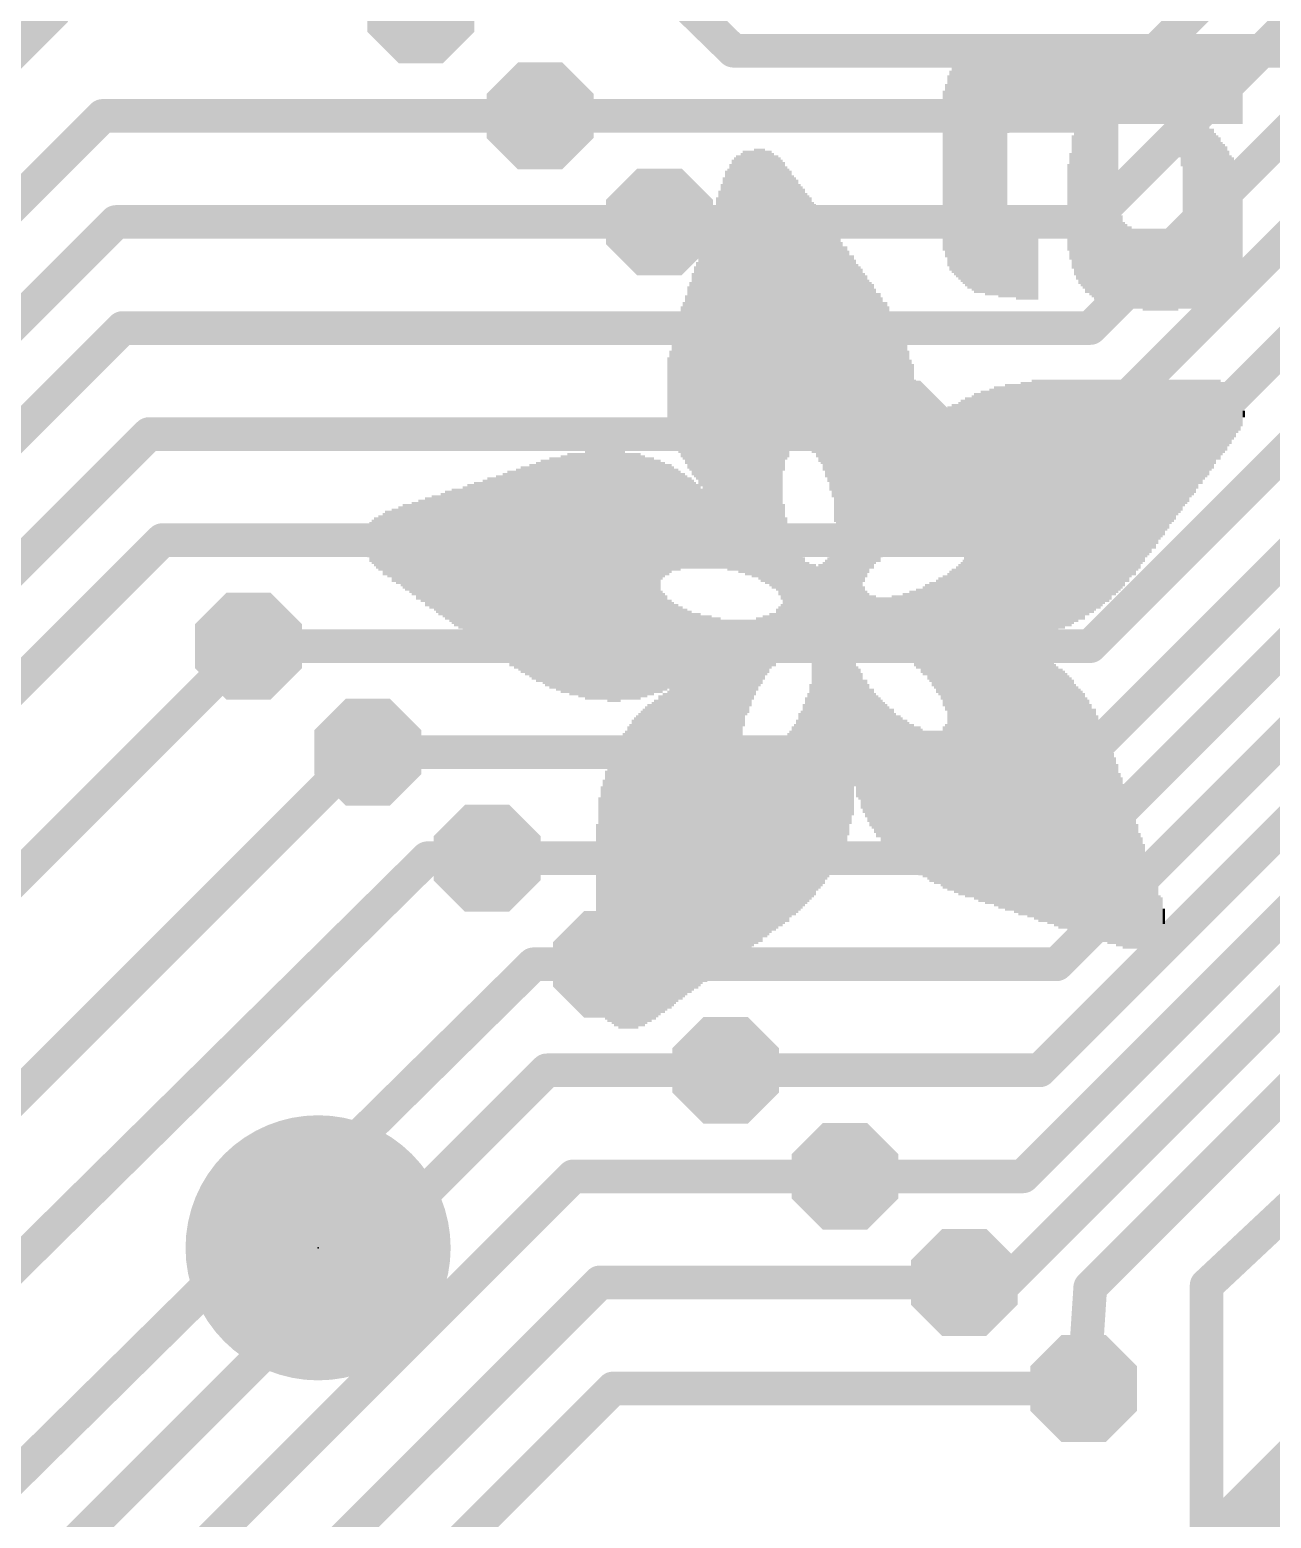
# Model space of a CAD drawing. Extents: x -30 to 79, y -8 to 63.
# Drawn here: x 43.7 to 53.07, y 12.72 to 23.95 of the extents above; entities that cross this region are included whole.
import ezdxf

# ---------------------------------------------------------------- set-up
doc = ezdxf.new("R2010")
doc.units = 0
for name, color, linetype in [('1', 12, 'CONTINUOUS'), ('16', 132, 'CONTINUOUS'), ('18', 3, 'CONTINUOUS'), ('21', 40, 'CONTINUOUS'), ('23', 40, 'CONTINUOUS'), ('39', 12, 'CONTINUOUS'), ('41', 12, 'CONTINUOUS')]:
    doc.layers.add(name, color=color, linetype=linetype)

# ---------------------------------------------------------------- blocks, each defined once
blk = doc.blocks.new('PIE')
at = {"const_width": 0.5}
blk.add_lwpolyline([(0, -0.25, 1), (0, 0.25, 1), (0, -0.25)], format="xyb", dxfattribs=at)
blk = doc.blocks.new('RECT')
blk.add_solid([(-0.5, -0.5), (0.5, -0.5), (-0.5, 0.5), (0.5, 0.5)])
blk = doc.blocks.new('OCTAGONV')
at = {"const_width": 0.5}
blk.add_lwpolyline([(-0.25, -0.1036), (-0.25, 0.1036), (-0.1036, 0.25), (0.1036, 0.25), (0.25, 0.1036), (0.25, -0.1036), (0.1036, -0.25), (-0.1036, -0.25), (-0.25, -0.1036), (-0.25, 0.1036)], dxfattribs=at)

msp = doc.modelspace()

# ---------------------------------------------------------------- linework, layer by layer
at = {"layer": '1', "const_width": 0.254}
for points in [[(51.7, 23.3), (55.2, 26.8)], [(51.7, 22.5), (55.5, 26.3)], [(51.7, 21.7), (55.8, 25.8)], [(51.7, 20.9), (56.1, 25.3)], [(51.7, 20.1), (56.4, 24.8)], [(51.7, 19.3), (56.7, 24.3)], [(51.7, 18.5), (57, 23.8)], [(47.55, 23.3), (51.7, 23.3)], [(51.573, 17.7), (57.173, 23.3)], [(51.446, 16.9), (57.346, 22.8)], [(48.45, 22.5), (51.7, 22.5)], [(51.319, 16.1), (57.519, 22.3)], [(51.192, 15.3), (57.692, 21.8)], [(49.35, 21.7), (51.7, 21.7)], [(51.065, 14.5), (57.865, 21.3)], [(50.25, 20.9), (51.7, 20.9)], [(51.7, 14.462), (58.038, 20.8)], [(51.15, 20.1), (51.7, 20.1)], [(45.35, 19.3), (51.7, 19.3)], [(46.25, 18.5), (51.7, 18.5)], [(47.15, 17.7), (51.573, 17.7)], [(48.05, 16.9), (51.446, 16.9)], [(54.61, 16.383), (52.578, 14.478)], [(48.95, 16.1), (51.319, 16.1)], [(49.85, 15.3), (51.192, 15.3)], [(50.75, 14.5), (51.065, 14.5)], [(52.578, 14.478), (52.578, 12.446)], [(51.65, 13.7), (51.7, 14.462)]]:
    msp.add_lwpolyline(points, dxfattribs=at)
at = {"layer": '1', "const_width": 0.127}
for points in [[(47.55, 23.3635, 1), (47.55, 23.2365)], [(51.6551, 23.3449, 1), (51.7449, 23.2551)], [(51.7, 23.2365, 1), (51.7, 23.3635)], [(48.45, 22.5635, 1), (48.45, 22.4365)], [(51.6551, 22.5449, 1), (51.7449, 22.4551)], [(51.7, 22.4365, 1), (51.7, 22.5635)], [(49.35, 21.7635, 1), (49.35, 21.6365)], [(51.6551, 21.7449, 1), (51.7449, 21.6551)], [(51.7, 21.6365, 1), (51.7, 21.7635)], [(50.25, 20.9635, 1), (50.25, 20.8365)], [(51.6551, 20.9449, 1), (51.7449, 20.8551)], [(51.7, 20.8365, 1), (51.7, 20.9635)], [(51.15, 20.1635, 1), (51.15, 20.0365)], [(51.7, 20.0365, 1), (51.7, 20.1635)], [(51.6551, 20.1449, 1), (51.7449, 20.0551)], [(45.35, 19.3635, 1), (45.35, 19.2365)], [(51.7, 19.2365, 1), (51.7, 19.3635)], [(51.6551, 19.3449, 1), (51.7449, 19.2551)], [(46.25, 18.5635, 1), (46.25, 18.4365)], [(51.6551, 18.5449, 1), (51.7449, 18.4551)], [(51.7, 18.4365, 1), (51.7, 18.5635)], [(47.15, 17.7635, 1), (47.15, 17.6365)], [(51.5281, 17.7449, 1), (51.6179, 17.6551)], [(51.573, 17.6365, 1), (51.573, 17.7635)], [(48.05, 16.9635, 1), (48.05, 16.8365)], [(51.4011, 16.9449, 1), (51.4909, 16.8551)], [(51.446, 16.8365, 1), (51.446, 16.9635)], [(48.95, 16.1635, 1), (48.95, 16.0365)], [(51.2741, 16.1449, 1), (51.3639, 16.0551)], [(51.319, 16.0365, 1), (51.319, 16.1635)], [(49.85, 15.3635, 1), (49.85, 15.2365)], [(51.1471, 15.3449, 1), (51.2369, 15.2551)], [(51.192, 15.2365, 1), (51.192, 15.3635)], [(50.75, 14.5635, 1), (50.75, 14.4365)], [(51.0201, 14.5449, 1), (51.1099, 14.4551)], [(51.065, 14.4365, 1), (51.065, 14.5635)], [(52.6415, 14.478, 1), (52.5145, 14.478)], [(51.6551, 14.5069, 1), (51.7449, 14.4171)], [(51.7634, 14.4578, 1), (51.6366, 14.4662)], [(52.5346, 14.5243, 1), (52.6214, 14.4317)], [(51.5866, 13.7042, 1), (51.7134, 13.6958)]]:
    msp.add_lwpolyline(points, format="xyb", dxfattribs=at)
at = {"layer": '16'}
for points, const_width in [([(44.8, 27.9), (49.008, 23.792)], 0.254), ([(35.8, 16), (43.9, 24.1)], 0.254), ([(49.008, 23.792), (53.908, 23.792)], 0.254), ([(36.9, 15.95), (44.25, 23.3)], 0.254), ([(44.25, 23.3), (47.55, 23.3)], 0.254), ([(38.2, 16.35), (44.35, 22.5)], 0.254), ([(44.35, 22.5), (48.45, 22.5)], 0.254), ([(39.05, 16.35), (44.4, 21.7)], 0.254), ([(44.4, 21.7), (49.35, 21.7)], 0.254), ([(39.9, 16.2), (44.6, 20.9)], 0.254), ([(44.6, 20.9), (50.25, 20.9)], 0.254), ([(40.75, 16.15), (44.7, 20.1)], 0.254), ([(44.7, 20.1), (51.15, 20.1)], 0.254), ([(41.7, 15.65), (45.35, 19.3)], 0.254), ([(41.55, 13.85), (46.2, 18.5)], 0.254), ([(46.2, 18.5), (46.25, 18.5)], 0.254), ([(42.3, 13.35), (46.7, 17.7)], 0.254), ([(46.7, 17.7), (47.15, 17.7)], 0.254), ([(43.4, 12.85), (47.5, 16.9)], 0.254), ([(47.5, 16.9), (48.05, 16.9)], 0.254), ([(43.85, 12.35), (47.6, 16.1)], 0.254), ([(47.6, 16.1), (48.95, 16.1)], 0.254), ([(52.324, 12.065), (56.086, 15.827)], 0.6096), ([(44.35, 11.85), (47.8, 15.3)], 0.254), ([(47.8, 15.3), (49.85, 15.3)], 0.254), ([(44.85, 11.35), (48, 14.5)], 0.254), ([(48, 14.5), (50.75, 14.5)], 0.254), ([(45.25, 10.85), (48.1, 13.7)], 0.254), ([(48.1, 13.7), (51.65, 13.7)], 0.254)]:
    msp.add_lwpolyline(points, dxfattribs=dict(at, const_width=const_width))
at = {"layer": '16', "const_width": 0.127}
for points in [[(49.008, 23.8555, 1), (49.008, 23.7285)], [(48.9636, 23.7466, 1), (49.0524, 23.8374)], [(44.25, 23.3635, 1), (44.25, 23.2365)], [(44.2949, 23.2551, 1), (44.2051, 23.3449)], [(47.55, 23.2365, 1), (47.55, 23.3635)], [(44.35, 22.5635, 1), (44.35, 22.4365)], [(44.3949, 22.4551, 1), (44.3051, 22.5449)], [(48.45, 22.4365, 1), (48.45, 22.5635)], [(44.4, 21.7635, 1), (44.4, 21.6365)], [(44.4449, 21.6551, 1), (44.3551, 21.7449)], [(49.35, 21.6365, 1), (49.35, 21.7635)], [(44.6, 20.9635, 1), (44.6, 20.8365)], [(44.6449, 20.8551, 1), (44.5551, 20.9449)], [(50.25, 20.8365, 1), (50.25, 20.9635)], [(44.7, 20.1635, 1), (44.7, 20.0365)], [(44.7449, 20.0551, 1), (44.6551, 20.1449)], [(51.15, 20.0365, 1), (51.15, 20.1635)], [(45.3949, 19.2551, 1), (45.3051, 19.3449)], [(46.2, 18.5635, 1), (46.2, 18.4365)], [(46.2449, 18.4551, 1), (46.1551, 18.5449)], [(46.25, 18.4365, 1), (46.25, 18.5635)], [(46.7, 17.7635, 1), (46.7, 17.6365)], [(46.7446, 17.6548, 1), (46.6554, 17.7452)], [(47.15, 17.6365, 1), (47.15, 17.7635)], [(47.5, 16.9635, 1), (47.5, 16.8365)], [(47.5446, 16.8548, 1), (47.4554, 16.9452)], [(48.05, 16.8365, 1), (48.05, 16.9635)], [(47.6, 16.1635, 1), (47.6, 16.0365)], [(47.6449, 16.0551, 1), (47.5551, 16.1449)], [(48.95, 16.0365, 1), (48.95, 16.1635)], [(47.8, 15.3635, 1), (47.8, 15.2365)], [(47.8449, 15.2551, 1), (47.7551, 15.3449)], [(49.85, 15.2365, 1), (49.85, 15.3635)], [(48, 14.5635, 1), (48, 14.4365)], [(48.0449, 14.4551, 1), (47.9551, 14.5449)], [(50.75, 14.4365, 1), (50.75, 14.5635)], [(48.1, 13.7635, 1), (48.1, 13.6365)], [(48.1449, 13.6551, 1), (48.0551, 13.7449)], [(51.65, 13.6365, 1), (51.65, 13.7635)]]:
    msp.add_lwpolyline(points, format="xyb", dxfattribs=at)
at = {"layer": '23'}
msp.add_point((45.875, 14.761), dxfattribs=at)
at = {"layer": '39'}
for points, const_width in [([(45.875, 15.511, 0.4142), (45.125, 14.761)], 0.5), ([(46.625, 14.761, 0.4142), (45.875, 15.511)], 0.5), ([(45.875, 15.636, 1), (45.875, 15.386)], 0.25), ([(45.875, 15.386, 1), (45.875, 15.636)], 0.25), ([(45.125, 14.761, 0.4142), (45.875, 14.011)], 0.5), ([(45.25, 14.761, 1), (45, 14.761)], 0.25), ([(45.875, 14.011, 0.4142), (46.625, 14.761)], 0.5), ([(46.75, 14.761, 1), (46.5, 14.761)], 0.25), ([(45, 14.761, 1), (45.25, 14.761)], 0.25), ([(46.5, 14.761, 1), (46.75, 14.761)], 0.25), ([(45.875, 14.136, 1), (45.875, 13.886)], 0.25), ([(45.875, 13.886, 1), (45.875, 14.136)], 0.25)]:
    msp.add_lwpolyline(points, format="xyb", dxfattribs=dict(at, const_width=const_width))
at = {"layer": '41'}
for points, const_width in [([(45.875, 15.511, 0.4142), (45.125, 14.761)], 0.5), ([(46.625, 14.761, 0.4142), (45.875, 15.511)], 0.5), ([(45.875, 15.636, 1), (45.875, 15.386)], 0.25), ([(45.875, 15.386, 1), (45.875, 15.636)], 0.25), ([(45.125, 14.761, 0.4142), (45.875, 14.011)], 0.5), ([(45.25, 14.761, 1), (45, 14.761)], 0.25), ([(45.875, 14.011, 0.4142), (46.625, 14.761)], 0.5), ([(46.75, 14.761, 1), (46.5, 14.761)], 0.25), ([(45, 14.761, 1), (45.25, 14.761)], 0.25), ([(46.5, 14.761, 1), (46.75, 14.761)], 0.25), ([(45.875, 14.136, 1), (45.875, 13.886)], 0.25), ([(45.875, 13.886, 1), (45.875, 14.136)], 0.25)]:
    msp.add_lwpolyline(points, format="xyb", dxfattribs=dict(at, const_width=const_width))

# ---------------------------------------------------------------- block references
at = {"layer": '1'}
msp.add_blockref('PIE', (45.875, 14.761), dxfattribs=at)
at = {"layer": '18', "xscale": 0.8064, "yscale": 0.8064}
for p in [(46.65, 24.1), (46.65, 24.1), (47.55, 23.3), (47.55, 23.3), (48.45, 22.5), (48.45, 22.5), (49.35, 21.7), (49.35, 21.7), (50.25, 20.9), (50.25, 20.9), (51.15, 20.1), (51.15, 20.1), (45.35, 19.3), (45.35, 19.3), (46.25, 18.5), (46.25, 18.5), (47.15, 17.7), (47.15, 17.7), (48.05, 16.9), (48.05, 16.9), (48.95, 16.1), (48.95, 16.1), (49.85, 15.3), (49.85, 15.3), (50.75, 14.5), (50.75, 14.5), (51.65, 13.7), (51.65, 13.7)]:
    msp.add_blockref('OCTAGONV', p, dxfattribs=at)
at = {"layer": '21', "rotation": 90}
for p, xscale, yscale in [((50.8137, 22.8946), 1.8273, 0.0168), ((50.8305, 22.8945), 1.8608, 0.0168), ((50.8473, 22.8945), 1.8608, 0.0167), ((50.864, 22.8945), 1.8608, 0.0168), ((50.8808, 22.8945), 1.8608, 0.0168), ((50.8976, 22.9029), 1.8776, 0.0167), ((50.9143, 22.8946), 1.8943, 0.0168), ((50.931, 22.8946), 1.8943, 0.0167), ((50.9478, 22.8946), 1.8943, 0.0168), ((50.9646, 22.8946), 1.8943, 0.0168), ((50.9813, 22.8946), 1.8943, 0.0167), ((50.9981, 22.8946), 1.8943, 0.0168), ((51.0149, 22.8946), 1.9279, 0.0168), ((51.0316, 22.8946), 1.9279, 0.0167), ((51.0484, 22.8946), 1.9279, 0.0168), ((51.0652, 22.8946), 1.9279, 0.0168), ((51.0819, 23.5149), 0.6873, 0.0167), ((51.0987, 23.5232), 0.6706, 0.0168), ((51.1155, 23.5316), 0.6538, 0.0167), ((51.1322, 23.54), 0.6705, 0.0168), ((51.149, 23.54), 0.6705, 0.0168), ((51.1658, 23.5483), 0.6538, 0.0167), ((51.1825, 23.5483), 0.6538, 0.0168), ((51.1993, 23.5483), 0.6538, 0.0168), ((51.2161, 23.5483), 0.6538, 0.0167), ((51.2328, 23.5567), 0.637, 0.0168), ((51.2496, 23.5567), 0.637, 0.0168), ((51.2664, 23.5567), 0.637, 0.0167), ((51.2831, 23.5567), 0.637, 0.0168), ((51.2999, 23.5567), 0.637, 0.0168), ((51.3167, 23.5567), 0.637, 0.0167), ((51.3334, 23.5567), 0.637, 0.0168), ((51.3501, 23.5567), 0.637, 0.0167), ((51.3669, 23.5567), 0.637, 0.0168), ((51.3837, 23.5567), 0.637, 0.0168), ((51.4004, 23.5567), 0.637, 0.0167), ((51.4172, 23.5567), 0.637, 0.0168), ((51.434, 23.5567), 0.637, 0.0168), ((51.4507, 23.5567), 0.637, 0.0167), ((51.4675, 23.5567), 0.637, 0.0168), ((51.4843, 23.5567), 0.637, 0.0168), ((51.501, 23.5567), 0.637, 0.0167), ((51.5178, 23.5567), 0.637, 0.0168), ((51.5346, 23.5567), 0.637, 0.0167), ((51.5513, 23.5567), 0.637, 0.0168), ((51.5681, 23.5567), 0.637, 0.0168), ((51.5849, 22.9868), 1.7769, 0.0167), ((51.6016, 22.97), 1.8105, 0.0168), ((51.6184, 22.9532), 1.844, 0.0168), ((51.6352, 22.9448), 1.8608, 0.0167), ((51.6519, 22.9365), 1.8775, 0.0168), ((51.6687, 22.9197), 1.9111, 0.0168), ((51.6855, 22.9197), 1.9111, 0.0167), ((51.7022, 22.9113), 1.9278, 0.0168), ((51.719, 22.9029), 1.9446, 0.0168), ((51.7358, 22.8946), 1.9613, 0.0167), ((51.7525, 22.8946), 1.9613, 0.0168), ((51.7692, 22.8862), 1.9781, 0.0167), ((51.786, 22.8862), 1.9781, 0.0168), ((51.8028, 22.8862), 1.9781, 0.0168), ((51.8195, 22.8778), 1.9949, 0.0167), ((51.8363, 22.8778), 1.9949, 0.0168), ((51.8531, 22.8694), 2.0116, 0.0168), ((51.8698, 22.8694), 2.0116, 0.0167), ((51.8866, 22.8694), 2.0116, 0.0168), ((51.9034, 22.8694), 2.0116, 0.0168), ((51.9201, 23.5567), 0.637, 0.0167), ((51.9369, 23.5567), 0.637, 0.0168), ((51.9537, 23.5567), 0.637, 0.0167), ((51.9704, 23.5567), 0.637, 0.0168), ((51.9872, 23.5567), 0.637, 0.0168), ((52.004, 23.5567), 0.637, 0.0167), ((52.0207, 23.5567), 0.637, 0.0168), ((52.0375, 23.5567), 0.637, 0.0168), ((52.0543, 23.5567), 0.637, 0.0167), ((52.071, 23.5567), 0.637, 0.0168), ((52.0878, 23.5567), 0.637, 0.0168), ((52.1046, 23.5567), 0.637, 0.0167), ((52.1213, 23.5567), 0.637, 0.0168), ((52.1381, 23.5567), 0.637, 0.0168), ((52.1549, 23.5567), 0.637, 0.0167), ((52.1716, 23.5567), 0.637, 0.0168), ((52.1883, 23.5567), 0.637, 0.0167), ((52.2051, 23.5567), 0.637, 0.0168), ((52.2219, 23.5567), 0.637, 0.0168), ((52.2386, 23.5567), 0.637, 0.0167), ((52.2554, 23.5567), 0.637, 0.0168), ((52.2722, 23.5567), 0.637, 0.0168), ((52.2889, 23.54), 0.6705, 0.0167), ((52.3057, 23.5232), 0.704, 0.0168), ((52.3225, 23.4981), 0.7543, 0.0168), ((52.3392, 23.4897), 0.7711, 0.0167), ((52.356, 23.4645), 0.8214, 0.0168), ((52.3728, 23.431), 0.8885, 0.0167), ((52.3895, 23.3975), 0.9555, 0.0168), ((52.4063, 22.861), 2.0284, 0.0168), ((52.4231, 22.861), 2.0284, 0.0167), ((52.4398, 22.861), 2.0284, 0.0168), ((52.4566, 22.861), 2.0284, 0.0168), ((52.4734, 22.861), 2.0284, 0.0167), ((52.4901, 22.861), 2.0284, 0.0168), ((52.5069, 22.861), 2.0284, 0.0168), ((52.5237, 22.8694), 2.0116, 0.0167), ((52.5404, 22.8694), 2.0116, 0.0168), ((52.5572, 22.8694), 2.0116, 0.0168), ((52.574, 22.8694), 2.0116, 0.0167), ((52.5907, 22.8694), 2.0116, 0.0168), ((52.6075, 23.5567), 0.637, 0.0167), ((52.6242, 23.5567), 0.637, 0.0168), ((52.641, 23.5567), 0.637, 0.0168), ((52.6578, 23.5567), 0.637, 0.0167), ((52.6745, 23.5567), 0.637, 0.0168), ((52.6913, 23.5567), 0.637, 0.0168), ((52.7081, 23.5567), 0.637, 0.0167), ((52.7248, 23.5567), 0.637, 0.0168), ((52.7416, 23.5567), 0.637, 0.0168), ((52.7584, 23.5567), 0.637, 0.0167), ((52.7751, 23.5567), 0.637, 0.0168), ((52.7919, 23.5567), 0.637, 0.0167), ((52.8086, 23.5567), 0.637, 0.0168), ((52.8254, 23.5567), 0.637, 0.0168), ((52.8422, 23.5567), 0.637, 0.0167), ((50.6964, 22.8946), 1.6261, 0.0167), ((50.7131, 22.8946), 1.6597, 0.0168), ((50.7299, 22.8946), 1.6931, 0.0168), ((50.7467, 22.8946), 1.7267, 0.0167), ((50.7634, 22.8946), 1.7603, 0.0168), ((50.7802, 22.8946), 1.7937, 0.0168), ((50.797, 22.8946), 1.7937, 0.0167), ((50.6293, 22.8862), 1.4417, 0.0168), ((50.6461, 22.8862), 1.5087, 0.0168), ((50.6629, 22.8946), 1.5591, 0.0167), ((50.6796, 22.8946), 1.5925, 0.0168), ((50.5958, 22.8862), 1.207, 0.0168), ((50.6126, 22.8862), 1.3076, 0.0167), ((51.5681, 22.6515), 1.0059, 0.0168), ((52.6075, 22.5425), 1.3244, 0.0167), ((52.6242, 22.5509), 1.3076, 0.0168), ((52.641, 22.5342), 1.2741, 0.0168), ((52.6578, 22.5342), 1.2405, 0.0167), ((52.6745, 22.5258), 1.2237, 0.0168), ((49.0703, 21.4361), 3.1684, 0.0167), ((49.087, 21.4444), 3.1851, 0.0168), ((49.1038, 21.4361), 3.2019, 0.0168), ((49.1206, 21.4361), 3.2019, 0.0167), ((49.1373, 21.4361), 3.2019, 0.0168), ((49.1541, 21.4277), 3.2186, 0.0168), ((49.1709, 21.4361), 3.2354, 0.0167), ((49.1876, 21.4361), 3.2354, 0.0168), ((49.2044, 21.4277), 3.2522, 0.0168), ((49.2212, 21.4193), 3.269, 0.0167), ((49.2379, 21.4193), 3.269, 0.0168), ((49.2547, 21.4026), 3.2689, 0.0167), ((49.2714, 21.4026), 3.2689, 0.0168), ((49.2882, 21.3941), 3.2857, 0.0168), ((49.305, 21.3774), 3.2858, 0.0167), ((51.5513, 22.618), 0.8047, 0.0168), ((52.6913, 22.509), 1.1902, 0.0168), ((52.7081, 22.5174), 1.1399, 0.0167), ((52.7248, 22.509), 1.1232, 0.0168), ((52.7416, 22.5006), 1.0729, 0.0168), ((48.9865, 21.4026), 3.0679, 0.0167), ((49.0032, 21.4193), 3.1014, 0.0168), ((49.02, 21.4276), 3.1181, 0.0167), ((49.0367, 21.4361), 3.1349, 0.0168), ((49.0535, 21.4277), 3.1516, 0.0168), ((49.3217, 21.369), 3.269, 0.0168), ((49.3385, 21.3606), 3.2857, 0.0168), ((49.3553, 21.3355), 3.3025, 0.0167), ((49.372, 21.3103), 3.3193, 0.0168), ((49.3888, 21.7881), 2.3302, 0.0168), ((49.4056, 21.8133), 2.2129, 0.0167), ((51.5346, 22.6096), 0.6538, 0.0167), ((52.7584, 22.5006), 1.0058, 0.0167), ((52.7751, 22.4922), 0.989, 0.0168), ((52.7919, 22.4922), 0.922, 0.0167), ((48.9362, 21.3606), 2.9505, 0.0167), ((48.9529, 21.3858), 3.0008, 0.0168), ((48.9697, 21.3858), 3.0343, 0.0168), ((49.4223, 21.8133), 2.1793, 0.0168), ((49.4391, 21.83), 2.1123, 0.0167), ((49.4558, 21.8217), 2.0619, 0.0168), ((49.4726, 21.8217), 2.0285, 0.0168), ((49.4894, 21.8133), 2.0117, 0.0167), ((52.8086, 22.4922), 0.8214, 0.0168), ((52.8254, 22.4923), 0.7879, 0.0168), ((48.8859, 21.2852), 2.7996, 0.0167), ((48.9026, 21.3103), 2.8499, 0.0168), ((48.9194, 21.3355), 2.9002, 0.0168), ((49.5061, 21.8049), 1.9614, 0.0168), ((49.5229, 21.7965), 1.9446, 0.0168), ((49.5397, 21.7797), 1.9447, 0.0167), ((49.5564, 21.763), 1.9111, 0.0168), ((49.5732, 21.7546), 1.8944, 0.0168), ((49.59, 21.7294), 1.9111, 0.0167), ((52.8422, 22.4922), 0.5868, 0.0167), ((48.8523, 21.2349), 2.699, 0.0168), ((48.8691, 21.2517), 2.7325, 0.0168), ((49.6067, 21.7043), 1.8944, 0.0168), ((49.6235, 21.6959), 1.8776, 0.0168), ((49.6403, 21.6624), 1.8776, 0.0167), ((49.657, 21.6373), 1.8943, 0.0168), ((51.0819, 22.2575), 0.6538, 0.0167), ((51.0987, 22.2575), 0.6538, 0.0168), ((51.9201, 22.2156), 0.7376, 0.0167), ((48.8356, 21.2014), 2.632, 0.0167), ((49.6738, 21.6205), 1.8943, 0.0167), ((49.6905, 21.5785), 1.9111, 0.0168), ((49.7073, 21.5367), 1.9279, 0.0168), ((49.7241, 21.5199), 1.9614, 0.0167), ((49.7408, 21.4696), 1.995, 0.0168), ((51.1155, 22.2408), 0.6203, 0.0167), ((51.1322, 22.2408), 0.6203, 0.0168), ((51.149, 22.2324), 0.637, 0.0168), ((51.1658, 22.224), 0.6202, 0.0167), ((51.1825, 22.224), 0.6202, 0.0168), ((51.1993, 22.224), 0.6202, 0.0168), ((51.2161, 22.2157), 0.6035, 0.0167), ((51.2328, 22.2157), 0.6035, 0.0168), ((51.2496, 22.2157), 0.6035, 0.0168), ((51.2664, 22.2157), 0.6035, 0.0167), ((51.2831, 22.2157), 0.6035, 0.0168), ((51.2999, 22.2157), 0.6035, 0.0168), ((51.9369, 22.1989), 0.7041, 0.0168), ((51.9537, 22.1737), 0.6538, 0.0167), ((51.9704, 22.1653), 0.637, 0.0168), ((51.9872, 22.157), 0.6203, 0.0168), ((52.004, 22.157), 0.6203, 0.0167), ((52.3225, 22.1486), 0.6371, 0.0168), ((52.3392, 22.1486), 0.6371, 0.0167), ((52.356, 22.1569), 0.6538, 0.0168), ((52.3728, 22.1821), 0.6706, 0.0167), ((52.3895, 22.1989), 0.7041, 0.0168), ((48.7853, 21.1259), 2.4811, 0.0168), ((48.8021, 21.1511), 2.5314, 0.0167), ((48.8188, 21.1679), 2.5649, 0.0168), ((49.7576, 21.4361), 2.0284, 0.0168), ((49.7744, 21.3271), 2.1793, 0.0167), ((49.7911, 20.0363), 4.7274, 0.0168), ((49.8079, 20.0363), 4.6939, 0.0168), ((49.8247, 20.0363), 4.6268, 0.0167), ((52.0207, 22.1486), 0.6035, 0.0168), ((52.0375, 22.1486), 0.6035, 0.0168), ((52.0543, 22.1486), 0.6035, 0.0167), ((52.071, 22.1486), 0.6035, 0.0168), ((52.0878, 22.1486), 0.6035, 0.0168), ((52.1046, 22.1402), 0.6203, 0.0167), ((52.1213, 22.1402), 0.6203, 0.0168), ((52.1381, 22.1402), 0.6203, 0.0168), ((52.1549, 22.1402), 0.6203, 0.0167), ((52.1716, 22.1402), 0.6203, 0.0168), ((52.1883, 22.1402), 0.6203, 0.0167), ((52.2051, 22.1402), 0.6203, 0.0168), ((52.2219, 22.1402), 0.6203, 0.0168), ((52.2386, 22.1402), 0.6203, 0.0167), ((52.2554, 22.1402), 0.6203, 0.0168), ((52.2722, 22.1402), 0.6203, 0.0168), ((52.2889, 22.1402), 0.6203, 0.0167), ((52.3057, 22.1402), 0.6203, 0.0168), ((48.7518, 21.0756), 2.3805, 0.0167), ((48.7685, 21.4194), 1.8273, 0.0168), ((49.8414, 20.0531), 4.5263, 0.0168), ((49.8582, 20.0615), 4.5095, 0.0167), ((49.8749, 20.0782), 4.409, 0.0168), ((49.8917, 20.1033), 4.2916, 0.0168), ((49.9085, 20.1369), 4.2245, 0.0167), ((48.7182, 21.369), 1.5926, 0.0168), ((48.735, 21.3774), 1.6428, 0.0168), ((49.9252, 20.7571), 2.9169, 0.0168), ((49.942, 20.7571), 2.8499, 0.0168), ((49.9588, 20.7571), 2.8163, 0.0167), ((49.9755, 20.7488), 2.7995, 0.0168), ((48.6679, 21.3271), 1.3746, 0.0168), ((48.6847, 21.3355), 1.425, 0.0168), ((48.7015, 21.3523), 1.5255, 0.0167), ((49.9923, 20.9499), 2.3302, 0.0168), ((50.0091, 20.9583), 2.2799, 0.0167), ((50.0258, 20.9583), 2.2128, 0.0168), ((50.0426, 20.9667), 2.1626, 0.0168), ((50.0594, 20.9583), 2.1458, 0.0167), ((48.6344, 21.302), 1.1903, 0.0168), ((48.6512, 21.3103), 1.2741, 0.0167), ((50.0761, 20.9583), 2.0788, 0.0168), ((50.0929, 20.9499), 2.0284, 0.0167), ((50.1096, 20.9499), 2.0284, 0.0168), ((50.1264, 20.9499), 1.9614, 0.0168), ((50.1432, 20.9415), 1.9111, 0.0167), ((50.1599, 20.9415), 1.9111, 0.0168), ((48.6009, 21.2768), 1.0394, 0.0167), ((48.6176, 21.2936), 1.14, 0.0168), ((50.1767, 20.9332), 1.8608, 0.0168), ((50.1935, 20.9164), 1.7938, 0.0167), ((50.2102, 20.9164), 1.7938, 0.0168), ((48.5674, 21.26), 0.8717, 0.0167), ((48.5841, 21.2684), 0.922, 0.0168), ((50.227, 20.8997), 1.7267, 0.0168), ((50.2438, 20.8912), 1.6764, 0.0167), ((50.2605, 20.8912), 1.6429, 0.0168), ((48.5506, 21.2517), 0.7544, 0.0168), ((50.2773, 20.8661), 1.5926, 0.0167), ((50.294, 21.1846), 0.855, 0.0168), ((50.3108, 21.1762), 0.8047, 0.0168), ((48.5171, 21.2433), 0.4694, 0.0167), ((48.5338, 21.2433), 0.57, 0.0168), ((50.3276, 21.1847), 0.6873, 0.0167), ((50.3443, 21.1846), 0.5532, 0.0168), ((50.3611, 21.1762), 0.5029, 0.0168), ((50.3779, 21.1679), 0.2849, 0.0167), ((50.8808, 19.2987), 3.8557, 0.0168), ((50.8976, 19.2987), 3.8557, 0.0167), ((50.9143, 19.2903), 3.8725, 0.0168), ((50.931, 19.2903), 3.8725, 0.0167), ((50.9478, 19.2987), 3.8893, 0.0168), ((50.9646, 19.2987), 3.8893, 0.0168), ((50.9813, 20.3213), 1.8776, 0.0167), ((50.9981, 20.3213), 1.8776, 0.0168), ((51.0149, 20.3213), 1.8776, 0.0168), ((51.0316, 20.3213), 1.8776, 0.0167), ((51.0484, 20.3129), 1.8944, 0.0168), ((51.0652, 20.3213), 1.9111, 0.0168), ((51.0819, 20.3213), 1.9111, 0.0167), ((51.0987, 20.3213), 1.9111, 0.0168), ((51.1155, 20.3213), 1.9111, 0.0167), ((51.1322, 20.3213), 1.9111, 0.0168), ((51.149, 20.3213), 1.9111, 0.0168), ((51.1658, 20.3213), 1.9111, 0.0167), ((51.1825, 20.3297), 1.9279, 0.0168), ((51.1993, 20.3297), 1.9279, 0.0168), ((51.2161, 20.3381), 1.9111, 0.0167), ((51.2328, 20.3381), 1.9111, 0.0168), ((51.2496, 20.3381), 1.9111, 0.0168), ((51.2664, 20.3464), 1.9278, 0.0167), ((51.2831, 20.3464), 1.9278, 0.0168), ((51.2999, 20.3464), 1.9278, 0.0168), ((51.3167, 20.3464), 1.9278, 0.0167), ((51.3334, 20.3464), 1.9278, 0.0168), ((51.3501, 20.3464), 1.9278, 0.0167), ((51.3669, 20.3548), 1.911, 0.0168), ((51.3837, 20.3548), 1.911, 0.0168), ((51.4004, 20.3548), 1.911, 0.0167), ((51.4172, 20.3548), 1.911, 0.0168), ((51.434, 20.3632), 1.8943, 0.0168), ((51.4507, 20.3632), 1.8943, 0.0167), ((51.4675, 20.3716), 1.8775, 0.0168), ((51.4843, 20.3716), 1.8775, 0.0168), ((51.501, 20.3716), 1.8775, 0.0167), ((51.5178, 20.3799), 1.8608, 0.0168), ((51.5346, 20.3799), 1.8608, 0.0167), ((51.5513, 20.3799), 1.8608, 0.0168), ((51.5681, 20.3883), 1.844, 0.0168), ((51.5849, 20.3967), 1.8272, 0.0167), ((51.6016, 20.3967), 1.8272, 0.0168), ((51.6184, 20.405), 1.8105, 0.0168), ((51.6352, 20.405), 1.8105, 0.0167), ((51.6519, 20.405), 1.8105, 0.0168), ((51.6687, 20.4219), 1.7769, 0.0168), ((51.6855, 20.4219), 1.7769, 0.0167), ((51.7022, 20.4302), 1.7602, 0.0168), ((51.719, 20.4302), 1.7602, 0.0168), ((51.7358, 20.4386), 1.7434, 0.0167), ((51.7525, 20.447), 1.7266, 0.0168), ((51.7692, 20.447), 1.7266, 0.0167), ((51.786, 20.4553), 1.7099, 0.0168), ((51.8028, 20.4638), 1.6931, 0.0168), ((51.8195, 20.4721), 1.6764, 0.0167), ((51.8363, 20.4721), 1.6764, 0.0168), ((51.8531, 20.4805), 1.6596, 0.0168), ((51.8698, 20.4973), 1.6261, 0.0167), ((51.8866, 20.4973), 1.6261, 0.0168), ((51.9034, 20.5056), 1.6093, 0.0168), ((51.9201, 20.5141), 1.5925, 0.0167), ((51.9369, 20.5224), 1.5758, 0.0168), ((51.9537, 20.5308), 1.559, 0.0167), ((51.9704, 20.5476), 1.5255, 0.0168), ((51.9872, 20.5476), 1.5255, 0.0168), ((52.004, 20.5644), 1.4919, 0.0167), ((52.0207, 20.5727), 1.4752, 0.0168), ((52.0375, 20.5727), 1.4752, 0.0168), ((52.0543, 20.5894), 1.4417, 0.0167), ((52.071, 20.5979), 1.4249, 0.0168), ((52.0878, 20.6146), 1.3914, 0.0168), ((52.1046, 20.623), 1.3746, 0.0167), ((52.1213, 20.6397), 1.3411, 0.0168), ((52.1381, 20.6482), 1.3243, 0.0168), ((52.1549, 20.6565), 1.3075, 0.0167), ((52.1716, 20.6733), 1.274, 0.0168), ((52.1883, 20.6733), 1.274, 0.0167), ((52.2051, 20.69), 1.2405, 0.0168), ((52.2219, 20.7068), 1.207, 0.0168), ((52.2386, 20.7152), 1.1902, 0.0167), ((52.2554, 20.7236), 1.1734, 0.0168), ((52.2722, 20.7403), 1.1399, 0.0168), ((52.2889, 20.7488), 1.1231, 0.0167), ((52.3057, 20.7655), 1.0896, 0.0168), ((52.3225, 20.7739), 1.0728, 0.0168), ((52.3392, 20.7823), 1.0561, 0.0167), ((52.356, 20.799), 1.0226, 0.0168), ((52.3728, 20.8074), 1.0058, 0.0167), ((52.3895, 20.8158), 0.989, 0.0168), ((52.4063, 20.8326), 0.9555, 0.0168), ((52.4231, 20.8409), 0.9387, 0.0167), ((52.4398, 20.8493), 0.922, 0.0168), ((52.4566, 20.8661), 0.8884, 0.0168), ((52.4734, 20.8744), 0.8717, 0.0167), ((52.4901, 20.8829), 0.8549, 0.0168), ((52.5069, 20.8996), 0.8214, 0.0168), ((52.5237, 20.9164), 0.7879, 0.0167), ((52.5404, 20.9164), 0.7879, 0.0168), ((52.5572, 20.9332), 0.7543, 0.0168), ((52.574, 20.9415), 0.7376, 0.0167), ((52.5907, 20.9499), 0.7208, 0.0168), ((52.6075, 20.9667), 0.6873, 0.0167), ((52.6242, 20.975), 0.6705, 0.0168), ((52.641, 20.9918), 0.637, 0.0168), ((52.6578, 21.0085), 0.6035, 0.0167), ((52.6745, 21.0085), 0.6035, 0.0168), ((52.6913, 21.017), 0.5532, 0.0168), ((52.7081, 21.0253), 0.5365, 0.0167), ((52.7248, 21.0253), 0.5029, 0.0168), ((52.7416, 21.0421), 0.4694, 0.0168), ((52.7584, 21.0421), 0.4359, 0.0167), ((52.7751, 21.0589), 0.4024, 0.0168), ((52.7919, 21.0505), 0.352, 0.0167), ((50.6629, 20.6649), 0.922, 0.0167), ((50.6796, 20.6649), 0.922, 0.0168), ((50.6964, 20.6649), 0.922, 0.0167), ((50.7131, 20.6733), 0.9388, 0.0168), ((50.7299, 20.6817), 0.9556, 0.0168), ((50.7467, 20.6733), 0.9723, 0.0167), ((50.7634, 20.6817), 0.989, 0.0168), ((50.7802, 20.6817), 0.989, 0.0168), ((50.797, 20.6733), 1.0058, 0.0167), ((50.8137, 20.6817), 1.0226, 0.0168), ((50.8305, 20.665), 1.0897, 0.0168), ((50.8473, 19.2987), 3.8222, 0.0167), ((50.864, 19.2903), 3.839, 0.0168), ((52.8086, 21.0589), 0.3018, 0.0168), ((52.8254, 21.0589), 0.2682, 0.0168), ((52.8422, 21.0589), 0.2012, 0.0167), ((50.4952, 20.5895), 0.8382, 0.0168), ((50.512, 20.5895), 0.8382, 0.0167), ((50.5287, 20.5979), 0.855, 0.0168), ((50.5455, 20.6147), 0.8549, 0.0168), ((50.5623, 20.623), 0.8717, 0.0167), ((50.579, 20.623), 0.8717, 0.0168), ((50.5958, 20.6315), 0.8885, 0.0168), ((50.6126, 20.6315), 0.8885, 0.0167), ((50.6293, 20.6565), 0.9053, 0.0168), ((50.6461, 20.6565), 0.9053, 0.0168), ((52.8589, 21.0506), 0.0503, 0.0168), ((50.3946, 20.5141), 0.7543, 0.0168), ((50.4114, 20.5225), 0.7711, 0.0168), ((50.4282, 20.5309), 0.7879, 0.0167), ((50.4449, 20.5559), 0.8047, 0.0168), ((50.4617, 20.5559), 0.8047, 0.0168), ((50.4785, 20.5728), 0.8047, 0.0167), ((47.8968, 19.8351), 1.8776, 0.0168), ((47.9136, 19.8351), 1.8776, 0.0167), ((47.9303, 19.8351), 1.8776, 0.0168), ((47.9471, 19.8351), 1.8776, 0.0168), ((47.9639, 19.8351), 1.8776, 0.0167), ((47.9806, 19.8351), 1.8776, 0.0168), ((47.9974, 19.8351), 1.8776, 0.0167), ((48.0141, 19.8351), 1.8776, 0.0168), ((48.0309, 19.8351), 1.8776, 0.0168), ((48.0477, 19.8351), 1.8776, 0.0167), ((48.0644, 19.8268), 1.8943, 0.0168), ((48.0812, 19.8268), 1.8943, 0.0168), ((48.098, 19.8268), 1.8943, 0.0167), ((48.1147, 19.8268), 1.8943, 0.0168), ((48.1315, 19.8268), 1.8943, 0.0168), ((48.1483, 19.8268), 1.8943, 0.0167), ((48.165, 19.8351), 1.8776, 0.0168), ((48.1818, 19.8351), 1.8776, 0.0167), ((50.3276, 20.447), 0.6874, 0.0167), ((50.3443, 20.4722), 0.7041, 0.0168), ((50.3611, 20.4722), 0.7041, 0.0168), ((50.3779, 20.4889), 0.7376, 0.0167), ((47.4777, 19.8687), 1.6093, 0.0168), ((47.4945, 19.8603), 1.6261, 0.0167), ((47.5112, 19.8603), 1.6261, 0.0168), ((47.528, 19.8603), 1.6597, 0.0168), ((47.5448, 19.8603), 1.6597, 0.0167), ((47.5615, 19.8686), 1.6764, 0.0168), ((47.5783, 19.8603), 1.6931, 0.0167), ((47.595, 19.8519), 1.7099, 0.0168), ((47.6118, 19.8519), 1.7099, 0.0168), ((47.6286, 19.8519), 1.7434, 0.0167), ((47.6453, 19.8519), 1.7434, 0.0168), ((47.6621, 19.8519), 1.7434, 0.0168), ((47.6789, 19.8435), 1.7602, 0.0167), ((47.6956, 19.8435), 1.7602, 0.0168), ((47.7124, 19.8435), 1.7938, 0.0168), ((47.7292, 19.8435), 1.7938, 0.0167), ((47.7459, 19.8435), 1.7938, 0.0168), ((47.7627, 19.8519), 1.8105, 0.0167), ((47.7794, 19.8435), 1.8272, 0.0168), ((47.7962, 19.8435), 1.8272, 0.0168), ((47.813, 19.8435), 1.8272, 0.0167), ((47.8297, 19.8435), 1.8272, 0.0168), ((47.8465, 19.8351), 1.844, 0.0168), ((47.8633, 19.8351), 1.844, 0.0167), ((47.88, 19.8351), 1.844, 0.0168), ((48.1985, 19.8267), 1.8608, 0.0168), ((48.2153, 19.8267), 1.8608, 0.0168), ((48.2321, 19.8267), 1.8608, 0.0167), ((48.2488, 19.8267), 1.8608, 0.0168), ((48.2656, 19.8267), 1.8608, 0.0168), ((48.2824, 19.8267), 1.8608, 0.0167), ((48.2991, 19.8267), 1.8608, 0.0168), ((48.3159, 19.8268), 1.8273, 0.0168), ((48.3327, 19.8268), 1.8273, 0.0167), ((48.3494, 19.8184), 1.8105, 0.0168), ((48.3662, 19.8268), 1.7937, 0.0168), ((48.383, 19.8268), 1.7937, 0.0167), ((48.3997, 19.8268), 1.7937, 0.0168), ((48.4165, 19.8267), 1.7602, 0.0167), ((48.4332, 19.8267), 1.7602, 0.0168), ((48.45, 19.8267), 1.7602, 0.0168), ((48.4668, 20.2459), 0.8885, 0.0167), ((48.4835, 20.2543), 0.8717, 0.0168), ((48.5003, 20.2542), 0.8382, 0.0168), ((48.5171, 20.2542), 0.8382, 0.0167), ((48.5338, 20.2626), 0.8214, 0.0168), ((50.294, 20.4135), 0.6538, 0.0168), ((50.3108, 20.4219), 0.6705, 0.0168), ((47.1257, 19.9274), 1.2573, 0.0167), ((47.1424, 19.9274), 1.2573, 0.0168), ((47.1592, 19.9273), 1.2908, 0.0167), ((47.1759, 19.9189), 1.3076, 0.0168), ((47.1927, 19.9106), 1.3243, 0.0168), ((47.2095, 19.9106), 1.3243, 0.0167), ((47.2262, 19.9106), 1.3579, 0.0168), ((47.243, 19.9106), 1.3579, 0.0168), ((47.2598, 19.8938), 1.3914, 0.0167), ((47.2765, 19.9022), 1.4082, 0.0168), ((47.2933, 19.8938), 1.425, 0.0168), ((47.3101, 19.9022), 1.4417, 0.0167), ((47.3268, 19.8854), 1.4752, 0.0168), ((47.3436, 19.8854), 1.4752, 0.0167), ((47.3603, 19.877), 1.492, 0.0168), ((47.3771, 19.8854), 1.5088, 0.0168), ((47.3939, 19.8771), 1.5255, 0.0167), ((47.4106, 19.8771), 1.5591, 0.0168), ((47.4274, 19.8771), 1.5591, 0.0168), ((47.4442, 19.8687), 1.5759, 0.0167), ((47.4609, 19.8687), 1.5759, 0.0168), ((48.5506, 20.2626), 0.788, 0.0168), ((48.5674, 20.2542), 0.7712, 0.0167), ((48.5841, 20.2542), 0.7712, 0.0168), ((48.6009, 20.2458), 0.7544, 0.0167), ((48.6176, 20.2459), 0.7209, 0.0168), ((48.6344, 20.2459), 0.7209, 0.0168), ((48.6512, 20.2375), 0.7041, 0.0167), ((48.6679, 20.2291), 0.6873, 0.0168), ((48.6847, 20.2291), 0.6873, 0.0168), ((48.7015, 20.2207), 0.6706, 0.0167), ((46.7401, 20.0112), 0.8549, 0.0167), ((46.7568, 20.0028), 0.8717, 0.0168), ((46.7736, 19.9944), 0.8885, 0.0168), ((46.7904, 19.986), 0.9052, 0.0167), ((46.8071, 19.9944), 0.922, 0.0168), ((46.8239, 19.986), 0.9388, 0.0168), ((46.8407, 19.986), 0.9723, 0.0167), ((46.8574, 19.986), 0.9723, 0.0168), ((46.8742, 19.9776), 0.989, 0.0168), ((46.891, 19.9776), 1.0226, 0.0167), ((46.9077, 19.9692), 1.0394, 0.0168), ((46.9245, 19.9692), 1.0394, 0.0167), ((46.9412, 19.9609), 1.0561, 0.0168), ((46.958, 19.9609), 1.0561, 0.0168), ((46.9748, 19.9525), 1.1064, 0.0167), ((46.9915, 19.9525), 1.1064, 0.0168), ((47.0083, 19.9525), 1.1399, 0.0168), ((47.0251, 19.9525), 1.1399, 0.0167), ((47.0418, 19.9441), 1.1567, 0.0168), ((47.0586, 19.9441), 1.1902, 0.0168), ((47.0754, 19.9357), 1.207, 0.0167), ((47.0921, 19.9357), 1.207, 0.0168), ((47.1089, 19.9273), 1.2238, 0.0168), ((48.7182, 20.2123), 0.6538, 0.0168), ((48.735, 20.2039), 0.637, 0.0168), ((48.7685, 20.1872), 0.6035, 0.0168), ((46.4383, 20.0614), 0.5532, 0.0168), ((46.4551, 20.0614), 0.5532, 0.0168), ((46.4719, 20.0531), 0.5699, 0.0167), ((46.4886, 20.0615), 0.5867, 0.0168), ((46.5053, 20.0531), 0.6035, 0.0167), ((46.5221, 20.0531), 0.6371, 0.0168), ((46.5389, 20.0447), 0.6538, 0.0168), ((46.5556, 20.0447), 0.6538, 0.0167), ((46.5724, 20.0363), 0.6706, 0.0168), ((46.5892, 20.0363), 0.7041, 0.0168), ((46.6059, 20.0363), 0.7041, 0.0167), ((46.6227, 20.0195), 0.7376, 0.0168), ((46.6395, 20.0279), 0.7544, 0.0168), ((46.6563, 20.0195), 0.7712, 0.0167), ((46.673, 20.0195), 0.7712, 0.0168), ((46.6898, 20.0112), 0.8215, 0.0168), ((46.7066, 20.0112), 0.8215, 0.0167), ((46.7233, 20.0028), 0.8382, 0.0168), ((49.3888, 19.8016), 1.14, 0.0168), ((46.2707, 20.0866), 0.3018, 0.0168), ((46.2874, 20.0866), 0.3353, 0.0167), ((46.3042, 20.0866), 0.3688, 0.0168), ((46.321, 20.0782), 0.3856, 0.0167), ((46.3377, 20.0782), 0.4191, 0.0168), ((46.3545, 20.0782), 0.4191, 0.0168), ((46.3713, 20.0698), 0.4694, 0.0167), ((46.388, 20.0782), 0.4862, 0.0168), ((46.4048, 20.0699), 0.5029, 0.0168), ((46.4216, 20.0699), 0.5029, 0.0167), ((49.4056, 19.7513), 1.0394, 0.0167), ((49.4223, 19.7346), 0.9723, 0.0168), ((46.2371, 20.0782), 0.1844, 0.0167), ((46.2539, 20.0782), 0.218, 0.0168), ((49.4391, 19.701), 0.9052, 0.0167), ((49.4558, 19.6842), 0.8382, 0.0168), ((49.7744, 18.9131), 2.5482, 0.0167), ((50.8305, 18.7455), 2.7157, 0.0168), ((49.4726, 19.6843), 0.8047, 0.0168), ((49.4894, 19.6591), 0.7544, 0.0167), ((49.5061, 19.6424), 0.7209, 0.0168), ((49.7408, 18.8041), 2.4308, 0.0168), ((49.7576, 18.8209), 2.4308, 0.0168), ((50.797, 18.7119), 2.6152, 0.0167), ((50.8137, 18.7203), 2.632, 0.0168), ((49.5229, 19.634), 0.7041, 0.0168), ((49.5397, 19.6256), 0.6873, 0.0167), ((49.5564, 19.6004), 0.6706, 0.0168), ((49.5732, 19.5921), 0.6873, 0.0168), ((49.59, 19.5753), 0.6873, 0.0167), ((49.6067, 18.6616), 2.5146, 0.0168), ((49.6235, 18.67), 2.4978, 0.0168), ((49.6403, 18.6784), 2.4476, 0.0167), ((49.657, 18.6952), 2.4475, 0.0168), ((49.6738, 18.7035), 2.4307, 0.0167), ((49.6905, 18.7203), 2.4308, 0.0168), ((49.7073, 18.7455), 2.4141, 0.0168), ((49.7241, 18.7622), 2.414, 0.0167), ((50.6629, 18.67), 2.4308, 0.0167), ((50.6796, 18.6617), 2.4475, 0.0168), ((50.6964, 18.67), 2.4643, 0.0167), ((50.7131, 18.67), 2.4978, 0.0168), ((50.7299, 18.6784), 2.5146, 0.0168), ((50.7467, 18.6868), 2.5314, 0.0167), ((50.7634, 18.6867), 2.5649, 0.0168), ((50.7802, 18.6952), 2.5817, 0.0168), ((50.4617, 19.4244), 0.6874, 0.0168), ((50.4785, 19.4077), 0.7209, 0.0167), ((50.4952, 19.4076), 0.7544, 0.0168), ((50.512, 19.3909), 0.7879, 0.0167), ((50.5287, 19.3825), 0.8046, 0.0168), ((50.5455, 19.3741), 0.855, 0.0168), ((50.5623, 19.3742), 0.8885, 0.0167), ((50.579, 19.3574), 0.9221, 0.0168), ((50.5958, 19.3406), 0.9891, 0.0168), ((50.6126, 19.3238), 1.0226, 0.0167), ((50.6293, 18.6532), 2.3973, 0.0168), ((50.6461, 18.6616), 2.414, 0.0168), ((48.4668, 19.3322), 0.7712, 0.0167), ((48.4835, 19.3322), 0.7376, 0.0168), ((48.5003, 19.3238), 0.7208, 0.0168), ((48.5171, 19.3155), 0.6705, 0.0167), ((49.9923, 19.5502), 0.4023, 0.0168), ((50.0091, 19.5334), 0.3688, 0.0167), ((50.0258, 19.525), 0.352, 0.0168), ((50.0426, 19.5166), 0.3352, 0.0168), ((50.0594, 19.5166), 0.3352, 0.0167), ((50.0761, 19.5166), 0.3352, 0.0168), ((50.0929, 19.5083), 0.3185, 0.0167), ((50.1096, 19.4999), 0.3353, 0.0168), ((50.1264, 19.4999), 0.3353, 0.0168), ((50.1432, 19.4999), 0.3353, 0.0167), ((50.1599, 19.4915), 0.3521, 0.0168), ((50.1767, 19.4831), 0.3688, 0.0168), ((50.1935, 19.4831), 0.3688, 0.0167), ((50.2102, 19.4831), 0.4023, 0.0168), ((50.227, 19.4831), 0.4023, 0.0168), ((50.2438, 19.4747), 0.4191, 0.0167), ((50.2605, 19.4663), 0.4358, 0.0168), ((50.2773, 19.4663), 0.4358, 0.0167), ((50.294, 19.4663), 0.4694, 0.0168), ((50.3108, 19.4579), 0.4862, 0.0168), ((50.3276, 19.4496), 0.5029, 0.0167), ((50.3443, 19.4496), 0.5365, 0.0168), ((50.3611, 19.4496), 0.5365, 0.0168), ((50.3779, 19.4328), 0.57, 0.0167), ((50.3946, 19.4328), 0.6035, 0.0168), ((50.4114, 19.4328), 0.6035, 0.0168), ((50.4282, 19.416), 0.637, 0.0167), ((50.4449, 19.416), 0.6706, 0.0168), ((48.5338, 18.1084), 3.0846, 0.0168), ((48.5506, 18.1084), 3.051, 0.0168), ((48.5674, 18.1085), 3.0175, 0.0167), ((48.5841, 18.1168), 3.0008, 0.0168), ((48.6009, 18.1168), 2.9672, 0.0167), ((48.6176, 18.1168), 2.9672, 0.0168), ((48.6344, 18.1168), 2.9337, 0.0168), ((48.6512, 18.1252), 2.917, 0.0167), ((48.6679, 18.1252), 2.8834, 0.0168), ((48.6847, 18.1252), 2.8834, 0.0168), ((48.7015, 18.1252), 2.8499, 0.0167), ((48.7182, 18.1335), 2.8331, 0.0168), ((48.735, 18.1335), 2.8331, 0.0168), ((48.7518, 18.142), 2.8163, 0.0167), ((49.2882, 19.3406), 0.4191, 0.0168), ((49.305, 19.349), 0.4023, 0.0167), ((49.3217, 19.349), 0.4023, 0.0168), ((49.3385, 19.3825), 0.4024, 0.0168), ((49.3553, 19.3993), 0.4023, 0.0167), ((49.372, 19.4077), 0.4191, 0.0168), ((48.7685, 18.142), 2.7829, 0.0168), ((48.7853, 18.1503), 2.7661, 0.0168), ((48.8021, 18.1503), 2.7661, 0.0167), ((48.8188, 18.1588), 2.7493, 0.0168), ((48.8356, 18.1588), 2.7493, 0.0167), ((48.8523, 18.1671), 2.699, 0.0168), ((48.8691, 18.1671), 2.699, 0.0168), ((48.8859, 18.1755), 2.6822, 0.0167), ((48.9026, 18.1838), 2.6655, 0.0168), ((48.9194, 18.1755), 2.6487, 0.0168), ((48.9362, 18.1838), 2.6319, 0.0167), ((48.9529, 18.1923), 2.6151, 0.0168), ((48.9697, 18.2006), 2.5984, 0.0168), ((48.9865, 18.2006), 2.5984, 0.0167), ((49.0032, 18.209), 2.5816, 0.0168), ((49.02, 18.2173), 2.5649, 0.0167), ((49.0367, 18.2258), 2.5481, 0.0168), ((49.0535, 18.2341), 2.5313, 0.0168), ((49.0703, 18.2341), 2.5313, 0.0167), ((49.087, 19.0975), 0.8046, 0.0168), ((49.1038, 19.1394), 0.7208, 0.0168), ((49.1206, 19.1478), 0.7041, 0.0167), ((49.1373, 19.1729), 0.6538, 0.0168), ((49.1541, 19.1981), 0.6035, 0.0168), ((49.1709, 19.2149), 0.5699, 0.0167), ((49.1876, 19.24), 0.5532, 0.0168), ((49.2044, 19.2568), 0.5197, 0.0168), ((49.2212, 19.2652), 0.5029, 0.0167), ((49.2379, 19.2903), 0.4862, 0.0168), ((49.2547, 19.3071), 0.4527, 0.0167), ((49.2714, 19.3155), 0.4359, 0.0168), ((50.9813, 18.3515), 2.0284, 0.0167), ((50.9981, 18.3515), 2.0284, 0.0168), ((51.0149, 18.3431), 2.0452, 0.0168), ((51.0316, 18.3347), 2.0285, 0.0167), ((51.0484, 18.3347), 2.0285, 0.0168), ((51.0652, 18.3264), 2.0452, 0.0168), ((51.0819, 18.3264), 2.0452, 0.0167), ((51.0987, 18.318), 2.0284, 0.0168), ((51.1155, 18.318), 2.0284, 0.0167), ((51.1322, 18.3096), 2.0452, 0.0168), ((51.149, 18.3096), 2.0452, 0.0168), ((51.1658, 18.2928), 2.0452, 0.0167), ((51.1825, 18.2844), 2.0285, 0.0168), ((51.1993, 18.2844), 2.0285, 0.0168), ((51.2161, 18.2844), 2.0285, 0.0167), ((51.2328, 18.2677), 2.0284, 0.0168), ((51.2496, 18.2677), 2.0284, 0.0168), ((51.2664, 18.2677), 2.0284, 0.0167), ((51.2831, 18.2509), 2.0284, 0.0168), ((51.2999, 18.2426), 2.0117, 0.0168), ((51.3167, 18.2341), 2.0285, 0.0167), ((51.3334, 18.2258), 2.0117, 0.0168), ((51.3501, 18.2258), 2.0117, 0.0167), ((51.3669, 18.2173), 1.9949, 0.0168), ((49.9252, 18.7203), 0.9556, 0.0168), ((49.942, 18.6532), 0.9891, 0.0168), ((49.9588, 18.6365), 0.989, 0.0167), ((49.9755, 18.5862), 1.0226, 0.0168), ((51.3837, 18.2006), 1.9949, 0.0168), ((51.4004, 18.2006), 1.9949, 0.0167), ((51.4172, 18.1923), 1.9781, 0.0168), ((51.434, 18.1755), 1.9782, 0.0168), ((51.4507, 18.1671), 1.9614, 0.0167), ((51.4675, 18.1503), 1.9614, 0.0168), ((51.4843, 18.1503), 1.9614, 0.0168), ((51.501, 18.142), 1.9447, 0.0167), ((51.5178, 18.1335), 1.9279, 0.0168), ((49.59, 18.2006), 1.6261, 0.0167), ((49.9923, 18.5443), 1.0058, 0.0168), ((50.0091, 18.5275), 1.0394, 0.0167), ((50.0258, 18.494), 1.0394, 0.0168), ((50.0426, 18.4605), 1.0394, 0.0168), ((50.0594, 18.4521), 1.0562, 0.0167), ((51.5346, 18.1168), 1.9278, 0.0167), ((51.5513, 18.1085), 1.9111, 0.0168), ((51.5681, 18.1), 1.8943, 0.0168), ((51.5849, 18.0749), 1.8776, 0.0167), ((51.6016, 18.0665), 1.8608, 0.0168), ((51.6184, 18.0497), 1.8609, 0.0168), ((48.3997, 17.6809), 2.3973, 0.0168), ((48.4165, 17.6893), 2.414, 0.0167), ((48.4332, 17.6977), 2.3972, 0.0168), ((48.45, 17.7229), 2.4141, 0.0168), ((48.4668, 17.7312), 2.3973, 0.0167), ((48.4835, 17.7396), 2.414, 0.0168), ((48.5003, 17.748), 2.3972, 0.0168), ((48.5171, 17.7647), 2.3973, 0.0167), ((49.5564, 18.1335), 1.5591, 0.0168), ((49.5732, 18.1587), 1.5758, 0.0168), ((50.0761, 18.4185), 1.0561, 0.0168), ((50.0929, 18.3935), 1.0729, 0.0167), ((50.1096, 18.385), 1.0561, 0.0168), ((50.1264, 18.3599), 1.0729, 0.0168), ((50.1432, 18.3432), 1.0729, 0.0167), ((51.6352, 18.0414), 1.8441, 0.0167), ((51.6519, 18.0329), 1.8273, 0.0168), ((51.6687, 18.0162), 1.7938, 0.0168), ((51.6855, 17.9994), 1.7937, 0.0167), ((48.2656, 17.5888), 2.3469, 0.0168), ((48.2824, 17.5971), 2.3637, 0.0167), ((48.2991, 17.6138), 2.3637, 0.0168), ((48.3159, 17.6223), 2.3805, 0.0168), ((48.3327, 17.6306), 2.3973, 0.0167), ((48.3494, 17.6474), 2.3972, 0.0168), ((48.3662, 17.6642), 2.3972, 0.0168), ((48.383, 17.6642), 2.3972, 0.0167), ((49.5061, 18.0497), 1.4919, 0.0168), ((49.5229, 18.0665), 1.492, 0.0168), ((49.5397, 18.1), 1.5255, 0.0167), ((50.1599, 18.3264), 1.0729, 0.0168), ((50.1767, 18.3096), 1.0729, 0.0168), ((50.1935, 18.2929), 1.0729, 0.0167), ((50.2102, 18.2844), 1.0897, 0.0168), ((50.227, 18.2593), 1.0728, 0.0168), ((50.2438, 18.2426), 1.0729, 0.0167), ((50.2605, 18.2341), 1.0897, 0.0168), ((50.2773, 18.2174), 1.0896, 0.0167), ((51.7022, 17.9827), 1.7602, 0.0168), ((51.719, 17.9659), 1.7267, 0.0168), ((51.7358, 17.9659), 1.7267, 0.0167), ((51.7525, 17.9324), 1.6932, 0.0168), ((48.1818, 17.5301), 2.2296, 0.0167), ((48.1985, 17.5385), 2.2463, 0.0168), ((48.2153, 17.5553), 2.2799, 0.0168), ((48.2321, 17.5636), 2.2966, 0.0167), ((48.2488, 17.5804), 2.3302, 0.0168), ((49.4223, 17.9324), 1.425, 0.0168), ((49.4391, 17.9576), 1.4081, 0.0167), ((49.4558, 17.9827), 1.425, 0.0168), ((49.4726, 17.9911), 1.4417, 0.0168), ((49.4894, 18.0162), 1.4585, 0.0167), ((50.294, 18.2006), 1.0897, 0.0168), ((50.3108, 18.2006), 1.0897, 0.0168), ((50.3276, 18.1838), 1.0897, 0.0167), ((50.3443, 18.1671), 1.0896, 0.0168), ((50.3611, 18.1587), 1.1064, 0.0168), ((50.3779, 18.1503), 1.0897, 0.0167), ((50.3946, 18.142), 1.1065, 0.0168), ((50.4114, 18.1336), 1.1232, 0.0168), ((50.4282, 18.1252), 1.1064, 0.0167), ((50.4449, 18.1084), 1.1064, 0.0168), ((50.4617, 18.1084), 1.1064, 0.0168), ((50.4785, 18.1), 1.1232, 0.0167), ((50.4952, 18.0917), 1.1399, 0.0168), ((50.512, 18.0917), 1.1399, 0.0167), ((50.5287, 18.0832), 1.1567, 0.0168), ((50.5455, 18.0832), 1.1567, 0.0168), ((50.5623, 18.0832), 1.1567, 0.0167), ((50.579, 18.0749), 1.1734, 0.0168), ((50.5958, 18.0833), 1.2238, 0.0168), ((50.6126, 18.0917), 1.2405, 0.0167), ((51.7692, 17.9073), 1.6764, 0.0167), ((51.786, 17.8905), 1.6428, 0.0168), ((51.8028, 17.8738), 1.6093, 0.0168), ((51.8195, 17.857), 1.5758, 0.0167), ((48.1147, 17.4882), 2.1123, 0.0168), ((48.1315, 17.4965), 2.1291, 0.0168), ((48.1483, 17.505), 2.1793, 0.0167), ((48.165, 17.5217), 2.2128, 0.0168), ((49.3385, 17.857), 1.3747, 0.0168), ((49.3553, 17.8738), 1.3747, 0.0167), ((49.372, 17.8821), 1.3914, 0.0168), ((49.3888, 17.8989), 1.3914, 0.0168), ((49.4056, 17.924), 1.4082, 0.0167), ((51.8363, 17.8318), 1.559, 0.0168), ((51.8531, 17.8067), 1.5088, 0.0168), ((48.0812, 17.4547), 1.9781, 0.0168), ((48.098, 17.4714), 2.0452, 0.0167), ((49.087, 17.748), 1.5256, 0.0168), ((49.1038, 17.7312), 1.4585, 0.0168), ((49.1206, 17.7312), 1.4585, 0.0167), ((49.1373, 17.7312), 1.4249, 0.0168), ((49.1541, 17.7396), 1.4082, 0.0168), ((49.1709, 17.748), 1.3914, 0.0167), ((49.1876, 17.748), 1.3914, 0.0168), ((49.2044, 17.7564), 1.3746, 0.0168), ((49.2212, 17.7648), 1.3914, 0.0167), ((49.2379, 17.7815), 1.3579, 0.0168), ((49.2547, 17.7899), 1.3746, 0.0167), ((49.2714, 17.7982), 1.3579, 0.0168), ((49.2882, 17.815), 1.3579, 0.0168), ((49.305, 17.8318), 1.3579, 0.0167), ((49.3217, 17.8318), 1.3579, 0.0168), ((51.8698, 17.7732), 1.4417, 0.0167), ((51.8866, 17.7564), 1.4082, 0.0168), ((48.0477, 17.4211), 1.8776, 0.0167), ((48.0644, 17.4379), 1.9446, 0.0168), ((51.9034, 17.7229), 1.3747, 0.0168), ((51.9201, 17.6893), 1.3076, 0.0167), ((51.9369, 17.6726), 1.2741, 0.0168), ((48.0141, 17.3791), 1.7267, 0.0168), ((48.0309, 17.3959), 1.7937, 0.0168), ((51.9537, 17.6391), 1.2405, 0.0167), ((51.9704, 17.6055), 1.1734, 0.0168), ((47.9974, 17.3541), 1.6093, 0.0167), ((51.9872, 17.5888), 1.1399, 0.0168), ((52.004, 17.5636), 1.0896, 0.0167), ((52.0207, 17.5301), 1.0226, 0.0168), ((52.0375, 17.5133), 0.989, 0.0168), ((47.9806, 17.2953), 1.3243, 0.0168), ((52.0543, 17.4882), 0.9387, 0.0167), ((52.071, 17.4547), 0.8717, 0.0168), ((52.0878, 17.4379), 0.8382, 0.0168), ((52.1046, 17.4211), 0.7712, 0.0167), ((52.1213, 17.3876), 0.7041, 0.0168), ((52.1381, 17.3792), 0.6538, 0.0168), ((52.1549, 17.3541), 0.6035, 0.0167), ((52.1716, 17.3289), 0.5196, 0.0168), ((52.1883, 17.3205), 0.4694, 0.0167), ((52.2051, 17.2954), 0.3856, 0.0168), ((52.2219, 17.2702), 0.3018, 0.0168), ((52.2386, 17.2786), 0.2514, 0.0167), ((52.2554, 17.2619), 0.1173, 0.0168)]:
    msp.add_blockref('RECT', p, dxfattribs=dict(at, xscale=xscale, yscale=yscale))

doc.saveas('drawing.dxf')
